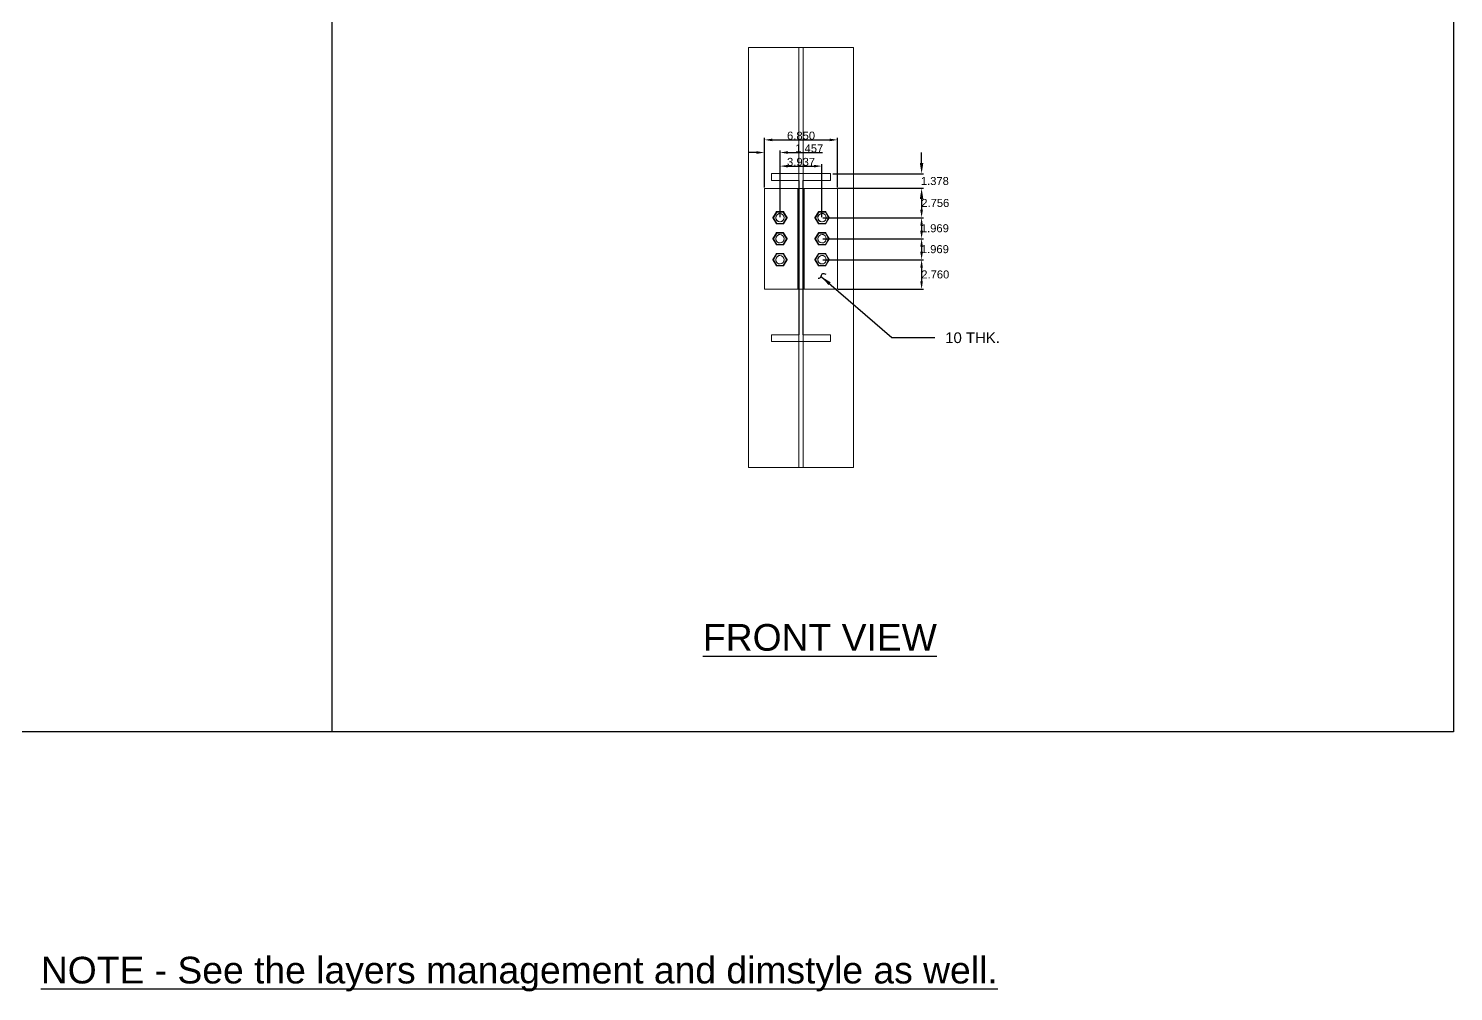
# Model space of a CAD drawing. Header units: inches. Extents: x 21 to 223, y -28 to 151.
# Drawn here: x 89.7 to 223.3, y -28.5 to 61.8 of the extents above; entities that cross this region are included whole.
import ezdxf

# ---------------------------------------------------------------- set-up
doc = ezdxf.new("R2010")
doc.units = ezdxf.units.IN
doc.header["$MEASUREMENT"] = 0
doc.layers.add('Dimensions', color=3, linetype='Continuous')
doc.layers.add('Text', color=130, linetype='Continuous')
doc.styles.get("Standard").update_dxf_attribs({"font": 'arial.ttf'})
doc.dimstyles.get("Standard").update_dxf_attribs({"dimtxt": 0.75, "dimasz": 0.75, "dimexe": 0.18, "dimexo": 0.0625, "dimgap": 0.01, "dimtad": 2, "dimtih": 1, "dimtoh": 1, "dimdec": 3, "dimzin": 0, "dimdsep": 46, "dimtxsty": 'Standard', "dimcen": 0.09, "dimadec": 0, "dimazin": 0, "dimtfac": 1, "dimtdec": 3, "dimtofl": 0, "dimtmove": 0, "dimatfit": 3, "dimfxl": 1, "dimtolj": 1, "dimtzin": 0, "dimarcsym": 0})

# ---------------------------------------------------------------- blocks, each defined once
blk = doc.blocks.new('A$C12363107')
at = {"color": 0, "linetype": 'Continuous', "lineweight": 0, "extrusion": (0, 1, 0)}
for p, q in [((-4.92, 39.37), (4.92, 39.37)), ((-4.92, 0), (-4.92, 39.37)), ((4.92, 39.37), (-4.92, 39.37)), ((-4.92, 39.37), (-4.92, 0)), ((-0.2, 39.37), (-0.2, 0)), ((-0.2, 0), (-0.2, 39.37)), ((0.2, 39.37), (0.2, 0)), ((0.2, 0), (0.2, 39.37)), ((4.92, 39.37), (4.92, 0)), ((4.92, 0), (4.92, 39.37)), ((2.76, 27.56), (-2.76, 27.56)), ((-2.76, 27.56), (-2.76, 26.93)), ((-2.76, 27.56), (2.76, 27.56)), ((-2.76, 26.93), (-2.76, 27.56)), ((-2.76, 26.93), (-0.18, 26.93)), ((-0.18, 26.93), (-2.76, 26.93)), ((-0.18, 26.93), (-0.18, 12.44)), ((-0.18, 12.44), (-0.18, 26.93)), ((0.18, 26.93), (2.76, 26.93)), ((0.18, 12.44), (0.18, 26.93)), ((2.76, 26.93), (0.18, 26.93)), ((0.18, 26.93), (0.18, 12.44)), ((2.76, 26.93), (2.76, 27.56)), ((2.76, 27.56), (2.76, 26.93)), ((-3.43, 26.18), (-0.29, 26.18)), ((-3.43, 16.74), (-3.43, 26.18)), ((-0.29, 26.18), (-3.43, 26.18)), ((-3.43, 16.74), (-3.43, 26.18)), ((-0.29, 26.18), (-0.29, 16.73)), ((-0.29, 26.18), (-0.18, 26.18)), ((-0.29, 26.18), (-0.18, 26.18)), ((-0.29, 16.73), (-0.29, 26.18)), ((0.18, 26.18), (-0.18, 26.18)), ((0.18, 26.18), (-0.18, 26.18)), ((0.18, 26.18), (0.29, 26.18)), ((0.18, 26.18), (0.29, 26.18)), ((0.29, 26.18), (3.43, 26.18)), ((0.29, 16.73), (0.29, 26.18)), ((3.43, 26.18), (0.29, 26.18)), ((0.29, 26.18), (0.29, 16.73)), ((3.43, 26.18), (3.43, 16.74)), ((3.43, 16.74), (3.43, 26.18)), ((-2.63, 23.44), (-2.31, 23.99)), ((-2.31, 23.99), (-2.63, 23.44)), ((-2.59, 23.43), (-2.63, 23.45)), ((-2.63, 23.45), (-2.59, 23.43)), ((-2.63, 23.44), (-2.6, 23.43)), ((-2.6, 23.43), (-2.63, 23.44)), ((-2.6, 23.43), (-2.63, 23.41)), ((-2.63, 23.41), (-2.6, 23.43)), ((-2.59, 23.43), (-2.63, 23.4)), ((-2.63, 23.4), (-2.59, 23.43)), ((-2.31, 22.86), (-2.63, 23.41)), ((-2.63, 23.41), (-2.31, 22.86)), ((-2.6, 23.43), (-2.29, 23.98)), ((-2.29, 23.98), (-2.6, 23.43)), ((-2.29, 22.87), (-2.6, 23.43)), ((-2.6, 23.43), (-2.29, 22.87)), ((-2.59, 23.43), (-2.28, 23.96)), ((-2.28, 23.96), (-2.59, 23.43)), ((-2.28, 22.89), (-2.59, 23.43)), ((-2.59, 23.43), (-2.28, 22.89)), ((-2.32, 23.98), (-2.28, 23.96)), ((-2.28, 23.96), (-2.32, 23.98)), ((-2.28, 22.89), (-2.32, 22.87)), ((-2.32, 22.87), (-2.28, 22.89)), ((-2.29, 23.98), (-2.31, 23.99)), ((-2.31, 23.99), (-2.29, 23.98)), ((-2.31, 22.86), (-2.29, 22.87)), ((-2.29, 22.87), (-2.31, 22.86)), ((-2.29, 24), (-1.65, 24)), ((-1.65, 24), (-2.29, 24)), ((-2.29, 24), (-2.29, 23.98)), ((-2.29, 23.98), (-2.29, 24)), ((-2.29, 23.98), (-1.65, 23.98)), ((-1.65, 23.98), (-2.29, 23.98)), ((-2.29, 22.87), (-2.29, 22.85)), ((-1.65, 22.87), (-2.29, 22.87)), ((-2.29, 22.87), (-1.65, 22.87)), ((-2.29, 22.85), (-2.29, 22.87)), ((-1.65, 22.85), (-2.29, 22.85)), ((-2.29, 22.85), (-1.65, 22.85)), ((-2.28, 23.96), (-2.28, 24)), ((-2.28, 24), (-2.28, 23.96)), ((-2.28, 23.96), (-1.66, 23.96)), ((-1.66, 23.96), (-2.28, 23.96)), ((-1.66, 22.89), (-2.28, 22.89)), ((-2.28, 22.89), (-2.28, 22.85)), ((-2.28, 22.89), (-1.66, 22.89)), ((-2.28, 22.85), (-2.28, 22.89)), ((-1.66, 23.96), (-1.66, 24)), ((-1.66, 24), (-1.66, 23.96)), ((-1.66, 23.96), (-1.62, 23.98)), ((-1.62, 23.98), (-1.66, 23.96)), ((-1.66, 23.96), (-1.35, 23.43)), ((-1.35, 23.43), (-1.66, 23.96)), ((-1.35, 23.43), (-1.66, 22.89)), ((-1.66, 22.89), (-1.35, 23.43)), ((-1.66, 22.89), (-1.66, 22.85)), ((-1.62, 22.87), (-1.66, 22.89)), ((-1.66, 22.89), (-1.62, 22.87)), ((-1.66, 22.85), (-1.66, 22.89)), ((-1.65, 23.98), (-1.65, 24)), ((-1.65, 24), (-1.65, 23.98)), ((-1.63, 23.99), (-1.65, 23.98)), ((-1.65, 23.98), (-1.63, 23.99)), ((-1.65, 23.98), (-1.33, 23.43)), ((-1.33, 23.43), (-1.65, 23.98)), ((-1.33, 23.43), (-1.65, 22.87)), ((-1.65, 22.87), (-1.33, 23.43)), ((-1.65, 22.87), (-1.63, 22.86)), ((-1.65, 22.85), (-1.65, 22.87)), ((-1.65, 22.87), (-1.65, 22.85)), ((-1.63, 22.86), (-1.65, 22.87)), ((-1.63, 23.99), (-1.31, 23.44)), ((-1.31, 23.44), (-1.63, 23.99)), ((-1.31, 23.41), (-1.63, 22.86)), ((-1.63, 22.86), (-1.31, 23.41)), ((-1.31, 23.45), (-1.35, 23.43)), ((-1.35, 23.43), (-1.31, 23.45)), ((-1.35, 23.43), (-1.31, 23.4)), ((-1.31, 23.4), (-1.35, 23.43)), ((-1.33, 23.43), (-1.31, 23.44)), ((-1.31, 23.44), (-1.33, 23.43)), ((-1.31, 23.41), (-1.33, 23.43)), ((-1.33, 23.43), (-1.31, 23.41)), ((1.31, 23.44), (1.63, 23.99)), ((1.63, 23.99), (1.31, 23.44)), ((1.31, 23.45), (1.35, 23.43)), ((1.35, 23.43), (1.31, 23.45)), ((1.31, 23.44), (1.33, 23.43)), ((1.33, 23.43), (1.31, 23.44)), ((1.33, 23.43), (1.31, 23.41)), ((1.31, 23.41), (1.33, 23.43)), ((1.35, 23.43), (1.31, 23.4)), ((1.31, 23.4), (1.35, 23.43)), ((1.63, 22.86), (1.31, 23.41)), ((1.31, 23.41), (1.63, 22.86)), ((1.33, 23.43), (1.65, 23.98)), ((1.65, 23.98), (1.33, 23.43)), ((1.65, 22.87), (1.33, 23.43)), ((1.33, 23.43), (1.65, 22.87)), ((1.66, 23.96), (1.35, 23.43)), ((1.35, 23.43), (1.66, 23.96)), ((1.35, 23.43), (1.66, 22.89)), ((1.66, 22.89), (1.35, 23.43)), ((1.62, 23.98), (1.66, 23.96)), ((1.66, 23.96), (1.62, 23.98)), ((1.66, 22.89), (1.62, 22.87)), ((1.62, 22.87), (1.66, 22.89)), ((1.65, 23.98), (1.63, 23.99)), ((1.63, 23.99), (1.65, 23.98)), ((1.63, 22.86), (1.65, 22.87)), ((1.65, 22.87), (1.63, 22.86)), ((1.65, 24), (2.29, 24)), ((2.29, 24), (1.65, 24)), ((1.65, 24), (1.65, 23.98)), ((1.65, 23.98), (1.65, 24)), ((1.65, 23.98), (2.29, 23.98)), ((2.29, 23.98), (1.65, 23.98)), ((1.65, 22.87), (1.65, 22.85)), ((2.29, 22.87), (1.65, 22.87)), ((1.65, 22.87), (2.29, 22.87)), ((1.65, 22.85), (1.65, 22.87)), ((2.29, 22.85), (1.65, 22.85)), ((1.65, 22.85), (2.29, 22.85)), ((1.66, 23.96), (1.66, 24)), ((1.66, 24), (1.66, 23.96)), ((2.28, 23.96), (1.66, 23.96)), ((1.66, 23.96), (2.28, 23.96)), ((2.28, 22.89), (1.66, 22.89)), ((1.66, 22.89), (2.28, 22.89)), ((1.66, 22.85), (1.66, 22.89)), ((1.66, 22.89), (1.66, 22.85)), ((2.28, 24), (2.28, 23.96)), ((2.28, 23.96), (2.28, 24)), ((2.28, 23.96), (2.32, 23.98)), ((2.32, 23.98), (2.28, 23.96)), ((2.59, 23.43), (2.28, 23.96)), ((2.28, 23.96), (2.59, 23.43)), ((2.28, 22.89), (2.59, 23.43)), ((2.59, 23.43), (2.28, 22.89)), ((2.32, 22.87), (2.28, 22.89)), ((2.28, 22.85), (2.28, 22.89)), ((2.28, 22.89), (2.32, 22.87)), ((2.28, 22.89), (2.28, 22.85)), ((2.29, 23.98), (2.29, 24)), ((2.29, 24), (2.29, 23.98)), ((2.31, 23.99), (2.29, 23.98)), ((2.29, 23.98), (2.31, 23.99)), ((2.29, 23.98), (2.6, 23.43)), ((2.6, 23.43), (2.29, 23.98)), ((2.6, 23.43), (2.29, 22.87)), ((2.29, 22.87), (2.6, 23.43)), ((2.29, 22.87), (2.31, 22.86)), ((2.29, 22.85), (2.29, 22.87)), ((2.31, 22.86), (2.29, 22.87)), ((2.29, 22.87), (2.29, 22.85)), ((2.31, 23.99), (2.63, 23.44)), ((2.63, 23.44), (2.31, 23.99)), ((2.63, 23.41), (2.31, 22.86)), ((2.31, 22.86), (2.63, 23.41)), ((2.63, 23.45), (2.59, 23.43)), ((2.59, 23.43), (2.63, 23.45)), ((2.59, 23.43), (2.63, 23.4)), ((2.63, 23.4), (2.59, 23.43)), ((2.6, 23.43), (2.63, 23.44)), ((2.63, 23.44), (2.6, 23.43)), ((2.63, 23.41), (2.6, 23.43)), ((2.6, 23.43), (2.63, 23.41)), ((-2.63, 21.47), (-2.31, 22.02)), ((-2.31, 22.02), (-2.63, 21.47)), ((-2.63, 21.48), (-2.59, 21.46)), ((-2.59, 21.46), (-2.63, 21.48)), ((-2.63, 21.47), (-2.6, 21.46)), ((-2.6, 21.46), (-2.63, 21.47)), ((-2.6, 21.46), (-2.63, 21.44)), ((-2.63, 21.44), (-2.6, 21.46)), ((-2.59, 21.46), (-2.63, 21.44)), ((-2.63, 21.44), (-2.59, 21.46)), ((-2.31, 20.89), (-2.63, 21.44)), ((-2.63, 21.44), (-2.31, 20.89)), ((-2.6, 21.46), (-2.29, 22.01)), ((-2.29, 22.01), (-2.6, 21.46)), ((-2.29, 20.91), (-2.6, 21.46)), ((-2.6, 21.46), (-2.29, 20.91)), ((-2.59, 21.46), (-2.28, 21.99)), ((-2.28, 21.99), (-2.59, 21.46)), ((-2.28, 20.92), (-2.59, 21.46)), ((-2.59, 21.46), (-2.28, 20.92)), ((-2.28, 21.99), (-2.32, 22.02)), ((-2.32, 22.02), (-2.28, 21.99)), ((-2.29, 22.01), (-2.31, 22.02)), ((-2.31, 22.02), (-2.29, 22.01)), ((-2.29, 22.04), (-1.65, 22.04)), ((-1.65, 22.04), (-2.29, 22.04)), ((-2.29, 22.04), (-2.29, 22.01)), ((-2.29, 22.01), (-2.29, 22.04)), ((-2.29, 22.01), (-1.65, 22.01)), ((-1.65, 22.01), (-2.29, 22.01)), ((-2.28, 21.99), (-2.28, 22.04)), ((-2.28, 22.04), (-2.28, 21.99)), ((-2.28, 21.99), (-1.66, 21.99)), ((-1.66, 21.99), (-2.28, 21.99)), ((-1.66, 21.99), (-1.66, 22.04)), ((-1.66, 22.04), (-1.66, 21.99)), ((-1.62, 22.02), (-1.66, 21.99)), ((-1.66, 21.99), (-1.62, 22.02)), ((-1.66, 21.99), (-1.35, 21.46)), ((-1.35, 21.46), (-1.66, 21.99)), ((-1.35, 21.46), (-1.66, 20.92)), ((-1.66, 20.92), (-1.35, 21.46)), ((-1.65, 22.01), (-1.65, 22.04)), ((-1.65, 22.04), (-1.65, 22.01)), ((-1.63, 22.02), (-1.65, 22.01)), ((-1.65, 22.01), (-1.63, 22.02)), ((-1.65, 22.01), (-1.33, 21.46)), ((-1.33, 21.46), (-1.65, 22.01)), ((-1.33, 21.46), (-1.65, 20.91)), ((-1.65, 20.91), (-1.33, 21.46)), ((-1.63, 22.02), (-1.31, 21.47)), ((-1.31, 21.47), (-1.63, 22.02)), ((-1.31, 21.44), (-1.63, 20.89)), ((-1.63, 20.89), (-1.31, 21.44)), ((-1.31, 21.48), (-1.35, 21.46)), ((-1.35, 21.46), (-1.31, 21.48)), ((-1.35, 21.46), (-1.31, 21.44)), ((-1.31, 21.44), (-1.35, 21.46)), ((-1.33, 21.46), (-1.31, 21.47)), ((-1.31, 21.47), (-1.33, 21.46)), ((-1.31, 21.44), (-1.33, 21.46)), ((-1.33, 21.46), (-1.31, 21.44)), ((1.31, 21.47), (1.63, 22.02)), ((1.63, 22.02), (1.31, 21.47)), ((1.35, 21.46), (1.31, 21.48)), ((1.31, 21.48), (1.35, 21.46)), ((1.31, 21.47), (1.33, 21.46)), ((1.33, 21.46), (1.31, 21.47)), ((1.33, 21.46), (1.31, 21.44)), ((1.31, 21.44), (1.33, 21.46)), ((1.31, 21.44), (1.35, 21.46)), ((1.35, 21.46), (1.31, 21.44)), ((1.63, 20.89), (1.31, 21.44)), ((1.31, 21.44), (1.63, 20.89)), ((1.33, 21.46), (1.65, 22.01)), ((1.65, 22.01), (1.33, 21.46)), ((1.65, 20.91), (1.33, 21.46)), ((1.33, 21.46), (1.65, 20.91)), ((1.66, 21.99), (1.35, 21.46)), ((1.35, 21.46), (1.66, 21.99)), ((1.35, 21.46), (1.66, 20.92)), ((1.66, 20.92), (1.35, 21.46)), ((1.66, 21.99), (1.62, 22.02)), ((1.62, 22.02), (1.66, 21.99)), ((1.65, 22.01), (1.63, 22.02)), ((1.63, 22.02), (1.65, 22.01)), ((1.65, 22.04), (2.29, 22.04)), ((2.29, 22.04), (1.65, 22.04)), ((1.65, 22.04), (1.65, 22.01)), ((1.65, 22.01), (1.65, 22.04)), ((1.65, 22.01), (2.29, 22.01)), ((2.29, 22.01), (1.65, 22.01)), ((1.66, 21.99), (1.66, 22.04)), ((1.66, 22.04), (1.66, 21.99)), ((2.28, 21.99), (1.66, 21.99)), ((1.66, 21.99), (2.28, 21.99)), ((2.28, 22.04), (2.28, 21.99)), ((2.28, 21.99), (2.28, 22.04)), ((2.32, 22.02), (2.28, 21.99)), ((2.28, 21.99), (2.32, 22.02)), ((2.59, 21.46), (2.28, 21.99)), ((2.28, 21.99), (2.59, 21.46)), ((2.28, 20.92), (2.59, 21.46)), ((2.59, 21.46), (2.28, 20.92)), ((2.29, 22.01), (2.29, 22.04)), ((2.29, 22.04), (2.29, 22.01)), ((2.31, 22.02), (2.29, 22.01)), ((2.29, 22.01), (2.31, 22.02)), ((2.29, 22.01), (2.6, 21.46)), ((2.6, 21.46), (2.29, 22.01)), ((2.6, 21.46), (2.29, 20.91)), ((2.29, 20.91), (2.6, 21.46)), ((2.31, 22.02), (2.63, 21.47)), ((2.63, 21.47), (2.31, 22.02)), ((2.63, 21.44), (2.31, 20.89)), ((2.31, 20.89), (2.63, 21.44)), ((2.59, 21.46), (2.63, 21.48)), ((2.63, 21.48), (2.59, 21.46)), ((2.59, 21.46), (2.63, 21.44)), ((2.63, 21.44), (2.59, 21.46)), ((2.6, 21.46), (2.63, 21.47)), ((2.63, 21.47), (2.6, 21.46)), ((2.63, 21.44), (2.6, 21.46)), ((2.6, 21.46), (2.63, 21.44)), ((-2.63, 19.5), (-2.31, 20.05)), ((-2.31, 20.05), (-2.63, 19.5)), ((-2.6, 19.49), (-2.29, 20.04)), ((-2.29, 20.04), (-2.6, 19.49)), ((-2.28, 20.92), (-2.32, 20.9)), ((-2.32, 20.9), (-2.28, 20.92)), ((-2.28, 20.03), (-2.32, 20.05)), ((-2.32, 20.05), (-2.28, 20.03)), ((-2.31, 20.89), (-2.29, 20.91)), ((-2.29, 20.91), (-2.31, 20.89)), ((-2.29, 20.04), (-2.31, 20.05)), ((-2.31, 20.05), (-2.29, 20.04)), ((-2.29, 20.91), (-2.29, 20.88)), ((-1.65, 20.91), (-2.29, 20.91)), ((-2.29, 20.88), (-2.29, 20.91)), ((-2.29, 20.91), (-1.65, 20.91)), ((-1.65, 20.88), (-2.29, 20.88)), ((-2.29, 20.88), (-1.65, 20.88)), ((-2.29, 20.07), (-1.65, 20.07)), ((-1.65, 20.07), (-2.29, 20.07)), ((-2.29, 20.07), (-2.29, 20.04)), ((-2.29, 20.04), (-2.29, 20.07)), ((-2.29, 20.04), (-1.65, 20.04)), ((-1.65, 20.04), (-2.29, 20.04)), ((-1.66, 20.92), (-2.28, 20.92)), ((-2.28, 20.92), (-1.66, 20.92)), ((-2.28, 20.88), (-2.28, 20.92)), ((-2.28, 20.92), (-2.28, 20.88)), ((-2.28, 20.07), (-2.28, 20.03)), ((-2.28, 20.03), (-2.28, 20.07)), ((-1.62, 20.9), (-1.66, 20.92)), ((-1.66, 20.92), (-1.62, 20.9)), ((-1.66, 20.88), (-1.66, 20.92)), ((-1.66, 20.92), (-1.66, 20.88)), ((-1.66, 20.03), (-1.66, 20.07)), ((-1.66, 20.07), (-1.66, 20.03)), ((-1.62, 20.05), (-1.66, 20.03)), ((-1.66, 20.03), (-1.62, 20.05)), ((-1.65, 20.91), (-1.63, 20.89)), ((-1.65, 20.88), (-1.65, 20.91)), ((-1.65, 20.91), (-1.65, 20.88)), ((-1.63, 20.89), (-1.65, 20.91)), ((-1.65, 20.04), (-1.65, 20.07)), ((-1.65, 20.07), (-1.65, 20.04)), ((-1.63, 20.05), (-1.65, 20.04)), ((-1.65, 20.04), (-1.63, 20.05)), ((-1.65, 20.04), (-1.33, 19.49)), ((-1.33, 19.49), (-1.65, 20.04)), ((-1.63, 20.05), (-1.31, 19.5)), ((-1.31, 19.5), (-1.63, 20.05)), ((1.31, 19.5), (1.63, 20.05)), ((1.63, 20.05), (1.31, 19.5)), ((1.33, 19.49), (1.65, 20.04)), ((1.65, 20.04), (1.33, 19.49)), ((1.66, 20.92), (1.62, 20.9)), ((1.62, 20.9), (1.66, 20.92)), ((1.66, 20.03), (1.62, 20.05)), ((1.62, 20.05), (1.66, 20.03)), ((1.63, 20.89), (1.65, 20.91)), ((1.65, 20.91), (1.63, 20.89)), ((1.65, 20.04), (1.63, 20.05)), ((1.63, 20.05), (1.65, 20.04)), ((1.65, 20.91), (1.65, 20.88)), ((2.29, 20.91), (1.65, 20.91)), ((1.65, 20.88), (1.65, 20.91)), ((1.65, 20.91), (2.29, 20.91)), ((2.29, 20.88), (1.65, 20.88)), ((1.65, 20.88), (2.29, 20.88)), ((1.65, 20.07), (2.29, 20.07)), ((2.29, 20.07), (1.65, 20.07)), ((1.65, 20.07), (1.65, 20.04)), ((1.65, 20.04), (1.65, 20.07)), ((1.65, 20.04), (2.29, 20.04)), ((2.29, 20.04), (1.65, 20.04)), ((1.66, 20.92), (1.66, 20.88)), ((1.66, 20.92), (2.28, 20.92)), ((1.66, 20.88), (1.66, 20.92)), ((2.28, 20.92), (1.66, 20.92)), ((1.66, 20.07), (1.66, 20.03)), ((1.66, 20.03), (1.66, 20.07)), ((2.28, 20.88), (2.28, 20.92)), ((2.28, 20.92), (2.32, 20.9)), ((2.32, 20.9), (2.28, 20.92)), ((2.28, 20.92), (2.28, 20.88)), ((2.28, 20.03), (2.28, 20.07)), ((2.28, 20.07), (2.28, 20.03)), ((2.32, 20.05), (2.28, 20.03)), ((2.28, 20.03), (2.32, 20.05)), ((2.29, 20.91), (2.31, 20.89)), ((2.29, 20.88), (2.29, 20.91)), ((2.31, 20.89), (2.29, 20.91)), ((2.29, 20.91), (2.29, 20.88)), ((2.29, 20.04), (2.29, 20.07)), ((2.29, 20.07), (2.29, 20.04)), ((2.31, 20.05), (2.29, 20.04)), ((2.29, 20.04), (2.31, 20.05)), ((2.29, 20.04), (2.6, 19.49)), ((2.6, 19.49), (2.29, 20.04)), ((2.31, 20.05), (2.63, 19.5)), ((2.63, 19.5), (2.31, 20.05)), ((-2.63, 19.51), (-2.59, 19.49)), ((-2.59, 19.49), (-2.63, 19.51)), ((-2.63, 19.5), (-2.6, 19.49)), ((-2.6, 19.49), (-2.63, 19.5)), ((-2.6, 19.49), (-2.63, 19.47)), ((-2.63, 19.47), (-2.6, 19.49)), ((-2.59, 19.49), (-2.63, 19.47)), ((-2.63, 19.47), (-2.59, 19.49)), ((-2.31, 18.92), (-2.63, 19.47)), ((-2.63, 19.47), (-2.31, 18.92)), ((-2.29, 18.94), (-2.6, 19.49)), ((-2.6, 19.49), (-2.29, 18.94)), ((-2.59, 19.49), (-2.28, 20.03)), ((-2.28, 20.03), (-2.59, 19.49)), ((-2.28, 18.95), (-2.59, 19.49)), ((-2.59, 19.49), (-2.28, 18.95)), ((-2.32, 18.93), (-2.28, 18.95)), ((-2.28, 18.95), (-2.32, 18.93)), ((-2.31, 18.92), (-2.29, 18.94)), ((-2.29, 18.94), (-2.31, 18.92)), ((-2.29, 18.94), (-2.29, 18.91)), ((-1.65, 18.94), (-2.29, 18.94)), ((-2.29, 18.94), (-1.65, 18.94)), ((-2.29, 18.91), (-2.29, 18.94)), ((-1.65, 18.91), (-2.29, 18.91)), ((-2.29, 18.91), (-1.65, 18.91)), ((-2.28, 20.03), (-1.66, 20.03)), ((-1.66, 20.03), (-2.28, 20.03)), ((-1.66, 18.95), (-2.28, 18.95)), ((-2.28, 18.95), (-2.28, 18.91)), ((-2.28, 18.95), (-1.66, 18.95)), ((-2.28, 18.91), (-2.28, 18.95)), ((-1.66, 20.03), (-1.35, 19.49)), ((-1.35, 19.49), (-1.66, 20.03)), ((-1.35, 19.49), (-1.66, 18.95)), ((-1.66, 18.95), (-1.35, 19.49)), ((-1.62, 18.93), (-1.66, 18.95)), ((-1.66, 18.95), (-1.62, 18.93)), ((-1.66, 18.91), (-1.66, 18.95)), ((-1.66, 18.95), (-1.66, 18.91)), ((-1.33, 19.49), (-1.65, 18.94)), ((-1.65, 18.94), (-1.33, 19.49)), ((-1.65, 18.91), (-1.65, 18.94)), ((-1.65, 18.94), (-1.63, 18.92)), ((-1.65, 18.94), (-1.65, 18.91)), ((-1.63, 18.92), (-1.65, 18.94)), ((-1.31, 19.47), (-1.63, 18.92)), ((-1.63, 18.92), (-1.31, 19.47)), ((-1.31, 19.51), (-1.35, 19.49)), ((-1.35, 19.49), (-1.31, 19.51)), ((-1.35, 19.49), (-1.31, 19.47)), ((-1.31, 19.47), (-1.35, 19.49)), ((-1.33, 19.49), (-1.31, 19.5)), ((-1.31, 19.5), (-1.33, 19.49)), ((-1.31, 19.47), (-1.33, 19.49)), ((-1.33, 19.49), (-1.31, 19.47)), ((1.35, 19.49), (1.31, 19.51)), ((1.31, 19.51), (1.35, 19.49)), ((1.31, 19.5), (1.33, 19.49)), ((1.33, 19.49), (1.31, 19.5)), ((1.33, 19.49), (1.31, 19.47)), ((1.31, 19.47), (1.33, 19.49)), ((1.35, 19.49), (1.31, 19.47)), ((1.31, 19.47), (1.35, 19.49)), ((1.63, 18.92), (1.31, 19.47)), ((1.31, 19.47), (1.63, 18.92)), ((1.65, 18.94), (1.33, 19.49)), ((1.33, 19.49), (1.65, 18.94)), ((1.66, 20.03), (1.35, 19.49)), ((1.35, 19.49), (1.66, 20.03)), ((1.66, 18.95), (1.35, 19.49)), ((1.35, 19.49), (1.66, 18.95)), ((1.62, 18.93), (1.66, 18.95)), ((1.66, 18.95), (1.62, 18.93)), ((1.63, 18.92), (1.65, 18.94)), ((1.65, 18.94), (1.63, 18.92)), ((1.65, 18.94), (1.65, 18.91)), ((2.29, 18.94), (1.65, 18.94)), ((1.65, 18.94), (2.29, 18.94)), ((1.65, 18.91), (1.65, 18.94)), ((2.29, 18.91), (1.65, 18.91)), ((1.65, 18.91), (2.29, 18.91)), ((2.28, 20.03), (1.66, 20.03)), ((1.66, 20.03), (2.28, 20.03)), ((1.66, 18.95), (2.28, 18.95)), ((1.66, 18.91), (1.66, 18.95)), ((1.66, 18.95), (1.66, 18.91)), ((2.28, 18.95), (1.66, 18.95)), ((2.59, 19.49), (2.28, 20.03)), ((2.28, 20.03), (2.59, 19.49)), ((2.28, 18.95), (2.59, 19.49)), ((2.59, 19.49), (2.28, 18.95)), ((2.28, 18.95), (2.28, 18.91)), ((2.32, 18.93), (2.28, 18.95)), ((2.28, 18.91), (2.28, 18.95)), ((2.28, 18.95), (2.32, 18.93)), ((2.6, 19.49), (2.29, 18.94)), ((2.29, 18.94), (2.6, 19.49)), ((2.29, 18.91), (2.29, 18.94)), ((2.29, 18.94), (2.31, 18.92)), ((2.31, 18.92), (2.29, 18.94)), ((2.29, 18.94), (2.29, 18.91)), ((2.63, 19.47), (2.31, 18.92)), ((2.31, 18.92), (2.63, 19.47)), ((2.59, 19.49), (2.63, 19.51)), ((2.63, 19.51), (2.59, 19.49)), ((2.63, 19.47), (2.59, 19.49)), ((2.59, 19.49), (2.63, 19.47)), ((2.6, 19.49), (2.63, 19.5)), ((2.63, 19.5), (2.6, 19.49)), ((2.63, 19.47), (2.6, 19.49)), ((2.6, 19.49), (2.63, 19.47)), ((-3.43, 16.73), (-3.43, 16.74)), ((-3.43, 16.74), (-3.43, 16.73)), ((-3.43, 16.73), (-3.42, 16.73)), ((-3.43, 16.73), (-3.42, 16.73)), ((-3.42, 16.73), (-0.29, 16.73)), ((-0.29, 16.73), (-3.42, 16.73)), ((-3.42, 16.73), (-3.42, 16.73)), ((-0.29, 16.73), (-0.18, 16.73)), ((-0.18, 16.73), (-0.29, 16.73)), ((-0.18, 16.73), (0.18, 16.73)), ((-0.18, 16.73), (0.18, 16.73)), ((0.18, 16.73), (0.29, 16.73)), ((0.29, 16.73), (0.18, 16.73)), ((0.29, 16.73), (3.42, 16.73)), ((3.42, 16.73), (0.29, 16.73)), ((3.42, 16.73), (3.43, 16.73)), ((3.42, 16.73), (3.42, 16.73)), ((3.42, 16.73), (3.43, 16.73)), ((3.43, 16.73), (3.43, 16.74)), ((3.43, 16.74), (3.43, 16.73)), ((-0.18, 12.44), (-2.76, 12.44)), ((-2.76, 12.44), (-2.76, 11.81)), ((-2.76, 12.44), (-0.18, 12.44)), ((-2.76, 11.81), (-2.76, 12.44)), ((2.76, 12.44), (0.18, 12.44)), ((0.18, 12.44), (2.76, 12.44)), ((2.76, 11.81), (2.76, 12.44)), ((2.76, 12.44), (2.76, 11.81)), ((-2.76, 11.81), (2.76, 11.81)), ((2.76, 11.81), (-2.76, 11.81)), ((4.92, 0), (-4.92, 0)), ((4.92, 0), (-4.92, 0))]:
    blk.add_line(p, q, dxfattribs=at)
at = {"color": 0, "linetype": 'Continuous', "lineweight": 0}
for centre in [(-1.97, 23.43), (1.97, 23.43), (-1.97, 21.46), (1.97, 21.46), (1.97, 21.46), (-1.97, 19.49), (1.97, 19.49)]:
    blk.add_circle(centre, 0.394, dxfattribs=at)
for centre, radius, start, end in [((-2.59, 23.43), 0.0416, 150, 210), ((-2.59, 23.43), 0.0416, 150, 210), ((-2.6, 23.43), 0.0289, 150, 210), ((-2.6, 23.43), 0.0289, 150, 210), ((-1.97, 23.43), 0.394, 90, 270), ((-1.97, 23.43), 0.394, 118.8216, 270), ((-1.97, 23.43), 0.394, 118.8216, 270), ((-2.28, 23.96), 0.0416, 90, 150), ((-2.28, 23.96), 0.0416, 90, 150), ((-2.28, 22.89), 0.0416, 210, 270), ((-2.28, 22.89), 0.0416, 210, 270), ((-2.29, 23.98), 0.0289, 90, 150), ((-2.29, 23.98), 0.0289, 90, 150), ((-2.29, 22.87), 0.0289, 210, 270), ((-2.29, 22.87), 0.0289, 210, 270), ((-1.97, 23.43), 0.394, 90, 118.8216), ((-1.97, 23.43), 0.394, 270, 90), ((-1.97, 23.43), 0.394, 271.6223, 90), ((-1.66, 23.96), 0.0416, 30, 90), ((-1.66, 23.96), 0.0416, 30, 90), ((-1.66, 22.89), 0.0416, 270, 330), ((-1.66, 22.89), 0.0416, 270, 330), ((-1.65, 23.98), 0.0289, 30, 90), ((-1.65, 23.98), 0.0289, 30, 90), ((-1.65, 22.87), 0.0289, 270, 330), ((-1.65, 22.87), 0.0289, 270, 330), ((-1.35, 23.43), 0.0416, 330, 30), ((-1.35, 23.43), 0.0416, 330, 30), ((-1.33, 23.43), 0.0289, 330, 30), ((-1.33, 23.43), 0.0289, 342.8182, 30), ((-1.33, 23.43), 0.0289, 330, 342.8182), ((1.33, 23.43), 0.0289, 150, 210), ((1.33, 23.43), 0.0289, 150, 197.1818), ((1.33, 23.43), 0.0289, 197.1818, 210), ((1.35, 23.43), 0.0416, 150, 210), ((1.35, 23.43), 0.0416, 150, 210), ((1.97, 23.43), 0.394, 90, 268.3777), ((1.97, 23.43), 0.394, 61.1784, 268.3777), ((1.97, 23.43), 0.394, 90, 270), ((1.66, 23.96), 0.0416, 90, 150), ((1.66, 23.96), 0.0416, 90, 150), ((1.66, 22.89), 0.0416, 210, 270), ((1.66, 22.89), 0.0416, 210, 270), ((1.65, 23.98), 0.0289, 90, 150), ((1.65, 23.98), 0.0289, 134.179, 150), ((1.65, 23.98), 0.0289, 90, 134.179), ((1.65, 22.87), 0.0289, 210, 270), ((1.65, 22.87), 0.0289, 210, 254.179), ((1.65, 22.87), 0.0289, 254.179, 270), ((1.97, 23.43), 0.394, 61.1784, 90), ((1.97, 23.43), 0.394, 270, 90), ((1.97, 23.43), 0.394, 270, 61.1784), ((2.28, 23.96), 0.0416, 30, 90), ((2.28, 23.96), 0.0416, 30, 90), ((2.28, 22.89), 0.0416, 270, 330), ((2.28, 22.89), 0.0416, 270, 330), ((2.29, 23.98), 0.0289, 30, 90), ((2.29, 23.98), 0.0289, 68.3533, 90), ((2.29, 22.87), 0.0289, 270, 330), ((2.29, 22.87), 0.0289, 270, 308.3533), ((2.29, 23.98), 0.0289, 30, 68.3533), ((2.29, 22.87), 0.0289, 308.3533, 330), ((2.59, 23.43), 0.0416, 330, 30), ((2.59, 23.43), 0.0416, 330, 30), ((2.6, 23.43), 0.0289, 330, 30), ((2.6, 23.43), 0.0289, 330, 30), ((-2.59, 21.46), 0.0416, 150, 210), ((-2.59, 21.46), 0.0416, 150, 210), ((-2.6, 21.46), 0.0289, 150, 210), ((-2.6, 21.46), 0.0289, 150, 210), ((-1.97, 21.46), 0.394, 90, 270), ((-1.97, 21.46), 0.394, 118.8216, 270), ((-2.28, 21.99), 0.0416, 90, 150), ((-2.28, 21.99), 0.0416, 90, 150), ((-2.29, 22.01), 0.0289, 90, 150), ((-2.29, 22.01), 0.0289, 90, 150), ((-1.97, 21.46), 0.394, 90, 118.8216), ((-1.97, 21.46), 0.394, 270, 90), ((-1.97, 21.46), 0.394, 271.6223, 90), ((-1.66, 21.99), 0.0416, 30, 90), ((-1.66, 21.99), 0.0416, 30, 90), ((-1.65, 22.01), 0.0289, 30, 90), ((-1.65, 22.01), 0.0289, 30, 90), ((-1.35, 21.46), 0.0416, 330, 30), ((-1.35, 21.46), 0.0416, 330, 30), ((-1.33, 21.46), 0.0289, 330, 30), ((-1.33, 21.46), 0.0289, 342.8182, 30), ((-1.33, 21.46), 0.0289, 330, 342.8182), ((1.33, 21.46), 0.0289, 150, 210), ((1.33, 21.46), 0.0289, 150, 197.1818), ((1.33, 21.46), 0.0289, 197.1818, 210), ((1.35, 21.46), 0.0416, 150, 210), ((1.35, 21.46), 0.0416, 150, 210), ((1.97, 21.46), 0.394, 90, 270), ((1.97, 21.46), 0.394, 90, 268.3777), ((1.66, 21.99), 0.0416, 90, 150), ((1.66, 21.99), 0.0416, 90, 150), ((1.65, 22.01), 0.0289, 90, 150), ((1.65, 22.01), 0.0289, 90, 134.179), ((1.65, 22.01), 0.0289, 134.179, 150), ((1.97, 21.46), 0.394, 270, 90), ((1.97, 21.46), 0.394, 61.1784, 90), ((1.97, 21.46), 0.394, 270, 61.1784), ((2.28, 21.99), 0.0416, 30, 90), ((2.28, 21.99), 0.0416, 30, 90), ((2.29, 22.01), 0.0289, 30, 90), ((2.29, 22.01), 0.0289, 68.3533, 90), ((2.29, 22.01), 0.0289, 30, 68.3533), ((2.59, 21.46), 0.0416, 330, 30), ((2.59, 21.46), 0.0416, 330, 30), ((2.6, 21.46), 0.0289, 330, 30), ((2.6, 21.46), 0.0289, 330, 30), ((-2.28, 20.92), 0.0416, 210, 270), ((-2.28, 20.92), 0.0416, 210, 270), ((-2.28, 20.03), 0.0416, 90, 150), ((-2.28, 20.03), 0.0416, 90, 150), ((-2.29, 20.91), 0.0289, 210, 270), ((-2.29, 20.91), 0.0289, 210, 270), ((-2.29, 20.04), 0.0289, 90, 150), ((-2.29, 20.04), 0.0289, 90, 150), ((-1.97, 21.46), 0.394, 270, 271.6223), ((-1.66, 20.92), 0.0416, 270, 330), ((-1.66, 20.92), 0.0416, 270, 330), ((-1.66, 20.03), 0.0416, 30, 90), ((-1.66, 20.03), 0.0416, 30, 90), ((-1.65, 20.91), 0.0289, 270, 330), ((-1.65, 20.91), 0.0289, 270, 330), ((-1.65, 20.04), 0.0289, 30, 90), ((-1.65, 20.04), 0.0289, 30, 90), ((1.66, 20.92), 0.0416, 210, 270), ((1.66, 20.92), 0.0416, 210, 270), ((1.66, 20.03), 0.0416, 90, 150), ((1.66, 20.03), 0.0416, 90, 150), ((1.65, 20.91), 0.0289, 210, 270), ((1.65, 20.91), 0.0289, 210, 254.179), ((1.65, 20.04), 0.0289, 90, 150), ((1.65, 20.04), 0.0289, 90, 134.179), ((1.65, 20.04), 0.0289, 134.179, 150), ((1.65, 20.91), 0.0289, 254.179, 270), ((2.28, 20.92), 0.0416, 270, 330), ((2.28, 20.92), 0.0416, 270, 330), ((2.28, 20.03), 0.0416, 30, 90), ((2.28, 20.03), 0.0416, 30, 90), ((2.29, 20.91), 0.0289, 270, 330), ((2.29, 20.91), 0.0289, 270, 308.3533), ((2.29, 20.04), 0.0289, 30, 90), ((2.29, 20.04), 0.0289, 68.3533, 90), ((2.29, 20.91), 0.0289, 308.3533, 330), ((2.29, 20.04), 0.0289, 30, 68.3533), ((-2.59, 19.49), 0.0416, 150, 210), ((-2.59, 19.49), 0.0416, 150, 210), ((-2.6, 19.49), 0.0289, 150, 210), ((-2.6, 19.49), 0.0289, 150, 210), ((-1.97, 19.49), 0.394, 90, 270), ((-1.97, 19.49), 0.394, 118.8216, 270), ((-2.28, 18.95), 0.0416, 210, 270), ((-2.28, 18.95), 0.0416, 210, 270), ((-2.29, 18.94), 0.0289, 210, 270), ((-2.29, 18.94), 0.0289, 210, 270), ((-1.97, 19.49), 0.394, 90, 118.8216), ((-1.97, 19.49), 0.394, 270, 90), ((-1.97, 19.49), 0.394, 271.6223, 90), ((-1.66, 18.95), 0.0416, 270, 330), ((-1.66, 18.95), 0.0416, 270, 330), ((-1.65, 18.94), 0.0289, 270, 330), ((-1.65, 18.94), 0.0289, 270, 330), ((-1.35, 19.49), 0.0416, 330, 30), ((-1.35, 19.49), 0.0416, 330, 30), ((-1.33, 19.49), 0.0289, 330, 30), ((-1.33, 19.49), 0.0289, 342.8182, 30), ((-1.33, 19.49), 0.0289, 330, 342.8182), ((1.33, 19.49), 0.0289, 150, 210), ((1.33, 19.49), 0.0289, 150, 197.1818), ((1.33, 19.49), 0.0289, 197.1818, 210), ((1.35, 19.49), 0.0416, 150, 210), ((1.35, 19.49), 0.0416, 150, 210), ((1.97, 19.49), 0.394, 90, 270), ((1.97, 19.49), 0.394, 61.1784, 268.3777), ((1.97, 19.49), 0.394, 61.1784, 268.3777), ((1.97, 19.49), 0.394, 90, 268.3777), ((1.66, 18.95), 0.0416, 210, 270), ((1.66, 18.95), 0.0416, 210, 270), ((1.65, 18.94), 0.0289, 210, 270), ((1.65, 18.94), 0.0289, 210, 254.179), ((1.65, 18.94), 0.0289, 254.179, 270), ((1.97, 19.49), 0.394, 270, 90), ((1.97, 19.49), 0.394, 61.1784, 90), ((1.97, 19.49), 0.394, 270, 61.1784), ((2.28, 18.95), 0.0416, 270, 330), ((2.28, 18.95), 0.0416, 270, 330), ((2.29, 18.94), 0.0289, 270, 330), ((2.29, 18.94), 0.0289, 270, 308.3533), ((2.29, 18.94), 0.0289, 308.3533, 330), ((2.59, 19.49), 0.0416, 330, 30), ((2.59, 19.49), 0.0416, 330, 30), ((2.6, 19.49), 0.0289, 330, 30), ((2.6, 19.49), 0.0289, 330, 30), ((-3.43, 16.73), 0.00394, 360, 90), ((-3.43, 16.73), 0.00394, 360, 90), ((-3.43, 16.73), 0.00394, 90, 0), ((3.43, 16.73), 0.00394, 90, 180), ((3.43, 16.73), 0.00394, 90, 180), ((3.43, 16.73), 0.00394, 180, 90)]:
    blk.add_arc(centre, radius, start, end, dxfattribs=at)
blk = doc.blocks.new('*D12')
at = {"layer": 'Defpoints', "color": 0, "transparency": 16777216}
for p in [(165.04, 48.19), (165.71, 46.82), (173.41, 46.82)]:
    blk.add_point(p, dxfattribs=at)
at = {"layer": 'Dimensions', "color": 0, "lineweight": -2, "transparency": 16777216}
for p, q in [((173.41, 49.19), (173.41, 50.19)), ((165.1, 48.19), (173.59, 48.19)), ((165.77, 46.82), (173.59, 46.82)), ((173.41, 45.82), (173.41, 44.82))]:
    blk.add_line(p, q, dxfattribs=at)
at = {"layer": 'Dimensions', "color": 0, "transparency": 16777216}
for points in [[(173.24, 49.19), (173.57, 49.19), (173.41, 48.19)], [(173.24, 45.82), (173.57, 45.82), (173.41, 46.82)]]:
    blk.add_solid(points, dxfattribs=at)
at = {"layer": 'Dimensions', "color": 0, "transparency": 16777216, "insert": (174.65, 47.5), "char_height": 0.75, "attachment_point": 5}
blk.add_mtext('\\A1;1.378', dxfattribs=at)
blk = doc.blocks.new('*D13')
at = {"layer": 'Defpoints', "color": 0, "transparency": 16777216}
for p in [(165.53, 46.82), (164.07, 44.06), (173.41, 44.06)]:
    blk.add_point(p, dxfattribs=at)
at = {"layer": 'Dimensions', "color": 0, "lineweight": -2, "transparency": 16777216}
for p, q in [((165.59, 46.82), (173.59, 46.82)), ((173.41, 46.07), (173.41, 44.81)), ((164.14, 44.06), (173.59, 44.06))]:
    blk.add_line(p, q, dxfattribs=at)
at = {"layer": 'Dimensions', "color": 0, "transparency": 16777216}
for points in [[(173.28, 46.07), (173.53, 46.07), (173.41, 46.82)], [(173.28, 44.81), (173.53, 44.81), (173.41, 44.06)]]:
    blk.add_solid(points, dxfattribs=at)
at = {"layer": 'Dimensions', "color": 0, "transparency": 16777216, "insert": (174.69, 45.44), "char_height": 0.75, "attachment_point": 5}
blk.add_mtext('\\A1;2.756', dxfattribs=at)
blk = doc.blocks.new('*D14')
at = {"layer": 'Defpoints', "color": 0, "transparency": 16777216}
for p in [(164.07, 44.06), (164.07, 42.09), (173.41, 42.09)]:
    blk.add_point(p, dxfattribs=at)
at = {"layer": 'Dimensions', "color": 0, "lineweight": -2, "transparency": 16777216}
for p, q in [((164.14, 44.06), (173.59, 44.06)), ((173.41, 43.31), (173.41, 42.84)), ((164.14, 42.09), (173.59, 42.09))]:
    blk.add_line(p, q, dxfattribs=at)
at = {"layer": 'Dimensions', "color": 0, "transparency": 16777216}
for points in [[(173.28, 43.31), (173.53, 43.31), (173.41, 44.06)], [(173.28, 42.84), (173.53, 42.84), (173.41, 42.09)]]:
    blk.add_solid(points, dxfattribs=at)
at = {"layer": 'Dimensions', "color": 0, "transparency": 16777216, "insert": (174.65, 43.07), "char_height": 0.75, "attachment_point": 5}
blk.add_mtext('\\A1;1.969', dxfattribs=at)
blk = doc.blocks.new('*D15')
at = {"layer": 'Defpoints', "color": 0, "transparency": 16777216}
for p in [(164.07, 42.09), (164.07, 40.12), (173.41, 40.12)]:
    blk.add_point(p, dxfattribs=at)
at = {"layer": 'Dimensions', "color": 0, "lineweight": -2, "transparency": 16777216}
for p, q in [((164.14, 42.09), (173.59, 42.09)), ((164.14, 40.12), (173.59, 40.12)), ((173.41, 41.34), (173.41, 40.87))]:
    blk.add_line(p, q, dxfattribs=at)
at = {"layer": 'Dimensions', "color": 0, "transparency": 16777216}
for points in [[(173.28, 41.34), (173.53, 41.34), (173.41, 42.09)], [(173.28, 40.87), (173.53, 40.87), (173.41, 40.12)]]:
    blk.add_solid(points, dxfattribs=at)
at = {"layer": 'Dimensions', "color": 0, "transparency": 16777216, "insert": (174.65, 41.11), "char_height": 0.75, "attachment_point": 5}
blk.add_mtext('\\A1;1.969', dxfattribs=at)
blk = doc.blocks.new('*D16')
at = {"layer": 'Defpoints', "color": 0, "transparency": 16777216}
for p in [(165.53, 51.36), (158.68, 46.82), (165.53, 46.82)]:
    blk.add_point(p, dxfattribs=at)
at = {"layer": 'Dimensions', "color": 0, "lineweight": -2, "transparency": 16777216}
for p, q in [((158.68, 46.88), (158.68, 51.54)), ((159.43, 51.36), (164.78, 51.36)), ((165.53, 46.88), (165.53, 51.54))]:
    blk.add_line(p, q, dxfattribs=at)
at = {"layer": 'Dimensions', "color": 0, "transparency": 16777216}
for points in [[(159.43, 51.48), (159.43, 51.23), (158.68, 51.36)], [(164.78, 51.48), (164.78, 51.23), (165.53, 51.36)]]:
    blk.add_solid(points, dxfattribs=at)
at = {"layer": 'Dimensions', "color": 0, "transparency": 16777216, "insert": (162.11, 51.75), "char_height": 0.75, "attachment_point": 5}
blk.add_mtext('\\A1;6.850', dxfattribs=at)
blk = doc.blocks.new('*D17')
at = {"layer": 'Defpoints', "color": 0, "transparency": 16777216}
for p in [(160.14, 50.17), (158.68, 46.82), (160.14, 44.06)]:
    blk.add_point(p, dxfattribs=at)
at = {"layer": 'Dimensions', "color": 0, "lineweight": -2, "transparency": 16777216}
for p, q in [((157.93, 50.17), (157.18, 50.17)), ((158.68, 46.88), (158.68, 50.35)), ((160.14, 44.12), (160.14, 50.35)), ((160.89, 50.17), (164.12, 50.17))]:
    blk.add_line(p, q, dxfattribs=at)
at = {"layer": 'Dimensions', "color": 0, "transparency": 16777216}
for points in [[(157.93, 50.3), (157.93, 50.05), (158.68, 50.17)], [(160.89, 50.3), (160.89, 50.05), (160.14, 50.17)]]:
    blk.add_solid(points, dxfattribs=at)
at = {"layer": 'Dimensions', "color": 0, "transparency": 16777216, "insert": (162.88, 50.56), "char_height": 0.75, "attachment_point": 5}
blk.add_mtext('\\A1;1.457', dxfattribs=at)
blk = doc.blocks.new('*D18')
at = {"layer": 'Defpoints', "color": 0, "transparency": 16777216}
for p in [(164.07, 48.9), (160.14, 44.06), (164.07, 44.06)]:
    blk.add_point(p, dxfattribs=at)
at = {"layer": 'Dimensions', "color": 0, "lineweight": -2, "transparency": 16777216}
for p, q in [((160.14, 44.12), (160.14, 49.08)), ((160.89, 48.9), (163.32, 48.9)), ((164.07, 44.12), (164.07, 49.08))]:
    blk.add_line(p, q, dxfattribs=at)
at = {"layer": 'Dimensions', "color": 0, "transparency": 16777216}
for points in [[(160.89, 49.02), (160.89, 48.77), (160.14, 48.9)], [(163.32, 49.02), (163.32, 48.77), (164.07, 48.9)]]:
    blk.add_solid(points, dxfattribs=at)
at = {"layer": 'Dimensions', "color": 0, "transparency": 16777216, "insert": (162.11, 49.29), "char_height": 0.75, "attachment_point": 5}
blk.add_mtext('\\A1;3.937', dxfattribs=at)
blk = doc.blocks.new('*D19')
at = {"layer": 'Defpoints', "color": 0, "transparency": 16777216}
for p in [(164.07, 40.12), (165.53, 37.36), (173.41, 37.36)]:
    blk.add_point(p, dxfattribs=at)
at = {"layer": 'Dimensions', "color": 0, "lineweight": -2, "transparency": 16777216}
for p, q in [((164.14, 40.12), (173.59, 40.12)), ((173.41, 39.37), (173.41, 38.11)), ((165.59, 37.36), (173.59, 37.36))]:
    blk.add_line(p, q, dxfattribs=at)
at = {"layer": 'Dimensions', "color": 0, "transparency": 16777216}
for points in [[(173.28, 39.37), (173.53, 39.37), (173.41, 40.12)], [(173.28, 38.11), (173.53, 38.11), (173.41, 37.36)]]:
    blk.add_solid(points, dxfattribs=at)
at = {"layer": 'Dimensions', "color": 0, "transparency": 16777216, "insert": (174.69, 38.74), "char_height": 0.75, "attachment_point": 5}
blk.add_mtext('\\A1;2.760', dxfattribs=at)

msp = doc.modelspace()

# ---------------------------------------------------------------- linework, layer by layer
msp.add_line((118.1412, 151.1303), (118.1412, -4.1395))
msp.add_lwpolyline([(223.2502, -4.1395), (21.2224, -4.1395), (21.2224, 151.1303), (223.2502, 151.1303)], close=True)
msp.add_spline([(163.7261, 38.3798), (163.9688, 38.5146), (164.1002, 38.8076), (164.4239, 38.7807)], degree=3)

# ---------------------------------------------------------------- block references
msp.add_blockref('A$C12363107', (162.1065, 20.6339))

# ---------------------------------------------------------------- texts
at = {"layer": 'Text', "attachment_point": 1}
for s, width, insert, char_height in [('10 THK.', 18.232287, (175.6203, 33.3126), 1), ('{\\LFRONT VIEW}', 48.307256, (152.9185, 5.9732), 2.5), ('{\\LNOTE - See the layers management and dimstyle as well.}', 137.766604, (90.868, -25.2204), 2.5)]:
    msp.add_mtext_dynamic_manual_height_columns(s, width=width, gutter_width=1, heights=[0], dxfattribs=dict(at, insert=insert, char_height=char_height))

# ---------------------------------------------------------------- dimensions: what is measured, and where the dimension line sits
at = {"layer": 'Dimensions'}
for base, p1, p2, picture, middle in [((165.5317, 51.3572), (158.6813, 46.815), (165.5317, 46.815), '*D16', (162.1065, 51.7501)), ((160.138, 50.1719), (158.6813, 46.815), (160.138, 44.0591), '*D17', (162.8781, 50.5648)), ((164.075, 48.8968), (160.138, 44.0591), (164.075, 44.0591), '*D18', (162.1065, 49.29))]:
    dim = msp.add_linear_dim(base=base, p1=p1, p2=p2, dimstyle='Standard', dxfattribs=at)
    dim.commit()
    dim.dimension.update_dxf_attribs({"geometry": picture, "text_midpoint": middle})
dim = msp.add_linear_dim(base=(173.4076, 46.815), p1=(165.0424, 48.193), p2=(165.7117, 46.815), angle=90, dimstyle='Standard', override={"dimtxt": 0.75, "dimasz": 1}, dxfattribs=at)
dim.commit()
dim.dimension.update_dxf_attribs({"geometry": '*D12', "text_midpoint": (174.6485, 47.504)})
for base, p1, p2, picture, middle in [((173.4076, 44.0591), (165.5317, 46.815), (164.075, 44.0591), '*D13', (174.6892, 45.4371)), ((173.40758, 42.09063), (164.07496, 44.05914), (164.07496, 42.09063), '*D14', (174.64848, 43.07489)), ((173.407584, 40.12213), (164.07496, 42.090634), (164.07496, 40.12213), '*D15', (174.648485, 41.106382)), ((173.4076, 37.3623), (164.075, 40.1221), (165.5317, 37.3623), '*D19', (174.6881, 38.7422))]:
    dim = msp.add_linear_dim(base=base, p1=p1, p2=p2, angle=90, dimstyle='Standard', dxfattribs=at)
    dim.commit()
    dim.dimension.update_dxf_attribs({"geometry": picture, "text_midpoint": middle})

# ---------------------------------------------------------------- leaders
msp.add_leader([(164.0258, 38.5326), (170.6129, 32.8304), (174.6609, 32.8304)], dimstyle='Standard', override={"dimasz": 1})

doc.saveas('drawing.dxf')
